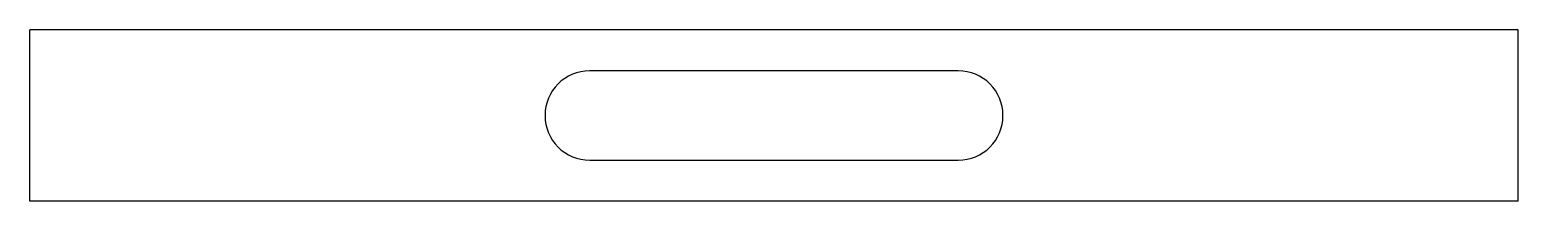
# Model space of a CAD drawing. Header units: inches. Extents: x -3.25 to 3.25, y -0.38 to 0.38.
import ezdxf

# ---------------------------------------------------------------- set-up
doc = ezdxf.new("R2010")
doc.units = ezdxf.units.IN
doc.header["$MEASUREMENT"] = 0

msp = doc.modelspace()

# ---------------------------------------------------------------- linework, layer by layer
at = {"color": 7, "linetype": 'Continuous', "lineweight": 25}
for p, q in [((3.25, 0.375), (-3.25, 0.375)), ((-3.25, -0.375), (-3.25, 0.375)), ((3.25, -0.375), (3.25, 0.375)), ((0.8045, 0.1955), (-0.8045, 0.1955)), ((-0.8045, -0.1955), (0.8045, -0.1955)), ((3.25, -0.375), (-3.25, -0.375))]:
    msp.add_line(p, q, dxfattribs=at)
for centre, start, end in [((-0.8045, 0), 90, 270), ((0.8045, 0), 270, 90)]:
    msp.add_arc(centre, 0.1955, start, end, dxfattribs=at)

doc.saveas('drawing.dxf')
